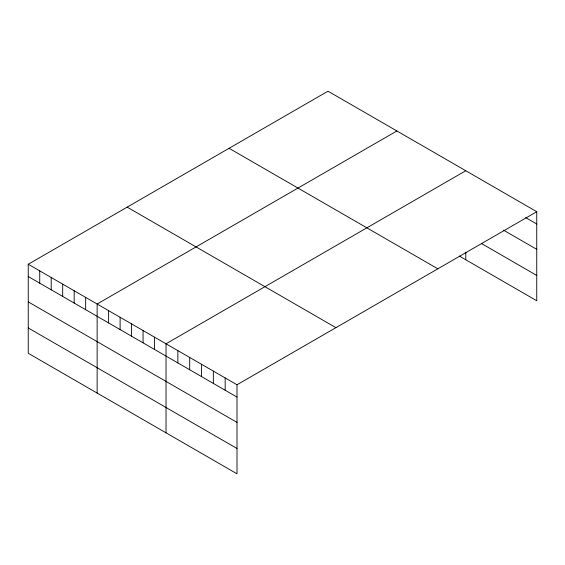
<?xml version="1.0" encoding="UTF-8"?>
<svg xmlns="http://www.w3.org/2000/svg" width="565" height="565" viewBox="0 0 565 565"><rect width="100%" height="100%" fill="white"/><g stroke="black" fill="none" stroke-linecap="round" stroke-linejoin="round"><path stroke-width="0.85" d="M28.25 264.251L237.003 384.772L237.003 473.809L28.25 353.287L28.25 264.251L327.997 91.191L536.75 211.713L536.75 300.75L459.317 256.044M396.884 130.967L97.138 304.019L97.138 393.056M465.772 170.736L166.025 343.795L166.025 432.832M237.003 384.772L536.75 211.713M525.662 217.61L536.75 224.008M503.479 230.124L536.75 249.335M481.302 243.416L536.75 275.43M229.079 148.298L437.833 268.82M127.167 207.143L335.921 327.665M28.25 276.546L237.003 397.068M28.25 301.872L237.003 422.394M28.25 327.961L237.003 448.483M465.772 252.174L465.772 259.773M225.174 377.943L225.174 390.238M213.344 371.113L213.344 383.409M201.514 364.284L201.514 376.58M189.685 357.454L189.685 369.75M177.855 350.625L177.855 362.921M154.549 337.164L154.549 349.46M143.065 330.539L143.065 342.835M131.581 323.907L131.581 336.203M120.105 317.276L120.105 329.579M108.621 310.651L108.621 322.947M85.654 297.395L85.654 309.691M74.177 290.763L74.177 303.059M62.694 284.139L62.694 296.434M51.21 277.507L51.21 289.803M39.734 270.875L39.734 283.178"/></g></svg>
